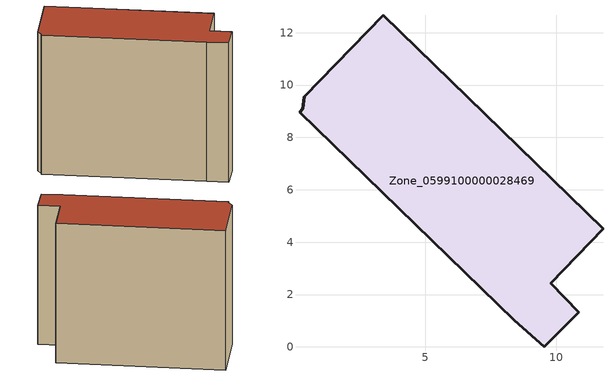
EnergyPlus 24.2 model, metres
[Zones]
Zone_0599100000028469
 floor ground (C_G): 0.39,9.55 3.4,12.67 11.79,4.51 9.79,2.43 10.87,1.32 9.54,0 8.4,1.02 0.21,8.95 0.33,9.09 z0
 wall outside (C_F): 9.54,0 10.87,1.32 9.79,2.43 11.79,4.51 3.4,12.67 0.39,9.55 0.33,9.09 0.21,8.95 8.4,1.02 9.54,0 z0:10.45
 roof outside (C_R): 3.4,12.67 0.39,9.55 0.33,9.09 0.21,8.95 8.4,1.02 9.54,0 10.87,1.32 9.79,2.43 11.79,4.51 z10.45
[BUILDING]
Pand.0599100000028469: North Axis=0; Terrain=City; Loads Convergence Tolerance Value=0.04; Temperature Convergence Tolerance Value=0.4; Solar Distribution=FullExterior; Maximum Number of Warmup Days=25; Minimum Number of Warmup Days=1
[Site:Location]
Rotterdam.The.Hague.AP_ZH_NLD Design_Conditions: Latitude=51.96; Longitude=4.45; Time Zone=1; Elevation=-4.5
[SITE:GROUNDTEMPERATURE:BUILDINGSURFACE]
18, 18, 18, 18, 18, 18, 18, 18, 18, 18, 18, 18
[MATERIAL] Thermal Absorptance=0.9; Solar Absorptance=0.7; Visible Absorptance=0.7
Name | Roughness | Thickness | Conductivity | Density | Specific Heat
G.TI.1946 | MediumSmooth | 0.15 | 1 | 540 | 1210
F.TI.1946 | Rough | 0.3 | 0.857143 | 1920 | 840
R.TI.1946 | MediumRough | 0.2 | 0.1 | 1500 | 1000
[CONSTRUCTION]
C_G: G.TI.1946
C_F: F.TI.1946
C_R: R.TI.1946
[ZONE]
Zone_0599100000028469: Type=1; Multiplier=1; Ceiling Height=Autocalculate; Volume=Autocalculate; Floor Area=autocalculate; Part of Total Floor Area=Yes
[ZONEINFILTRATION:DESIGNFLOWRATE]
Infil_Zone_0599100000028469: Zone or ZoneList or Space or SpaceList=Zone_0599100000028469; Schedule=AlwaysOn; Design Flow Rate Calculation Method=Flow/Area; Flow Rate per Floor Area=0.003; Constant Term Coefficient=1; Temperature Term Coefficient=0; Velocity Term Coefficient=0; Velocity Squared Term Coefficient=0
[HVACTEMPLATE:ZONE:IDEALLOADSAIRSYSTEM]
Zone_0599100000028469: Maximum Heating Supply Air Temperature=50; Minimum Cooling Supply Air Temperature=13; Maximum Heating Supply Air Humidity Ratio=0.0156; Minimum Cooling Supply Air Humidity Ratio=0.0077; Heating Limit=NoLimit; Cooling Limit=NoLimit; Dehumidification Control Type=ConstantSensibleHeatRatio; Cooling Sensible Heat Ratio=0.7; Dehumidification Setpoint=60; Humidification Control Type=None; Humidification Setpoint=30; Outdoor Air Method=None; Outdoor Air Flow Rate per Person=0.00944; Outdoor Air Flow Rate per Zone Floor Area=0; Outdoor Air Flow Rate per Zone=0; Demand Controlled Ventilation Type=None; Outdoor Air Economizer Type=NoEconomizer; Heat Recovery Type=None; Sensible Heat Recovery Effectiveness=0.7; Latent Heat Recovery Effectiveness=0.65
[ZONECONTROL:THERMOSTAT]
ThermostatControl_Zone_0599100000028469: Zone or ZoneList=Zone_0599100000028469; Control Type Schedule=DualSetpointControlType; Control 1=Thermostat_Zone_0599100000028469; Temperature Difference Between Cutout And Setpoint=0
[THERMOSTATSETPOINT:DUALSETPOINT]
Thermostat_Zone_0599100000028469: Heating Setpoint Temperature Schedule=HeatingSetpoint_Zone_0599100000028469; Cooling Setpoint Temperature Schedule=CoolingSetpoint_Zone_0599100000028469
[SCHEDULE:COMPACT]
HeatingSetpoint_Zone_0599100000028469: Through: 12/31, For: AllDays, Until: 24:00, 21
CoolingSetpoint_Zone_0599100000028469: Through: 12/31, For: AllDays, Until: 24:00, 24
DualSetpointControlType: Through: 12/31, For: AllDays, Until: 24:00, 4
AlwaysOn: Through: 12/31, For: AllDays, Until: 24:00, 1
